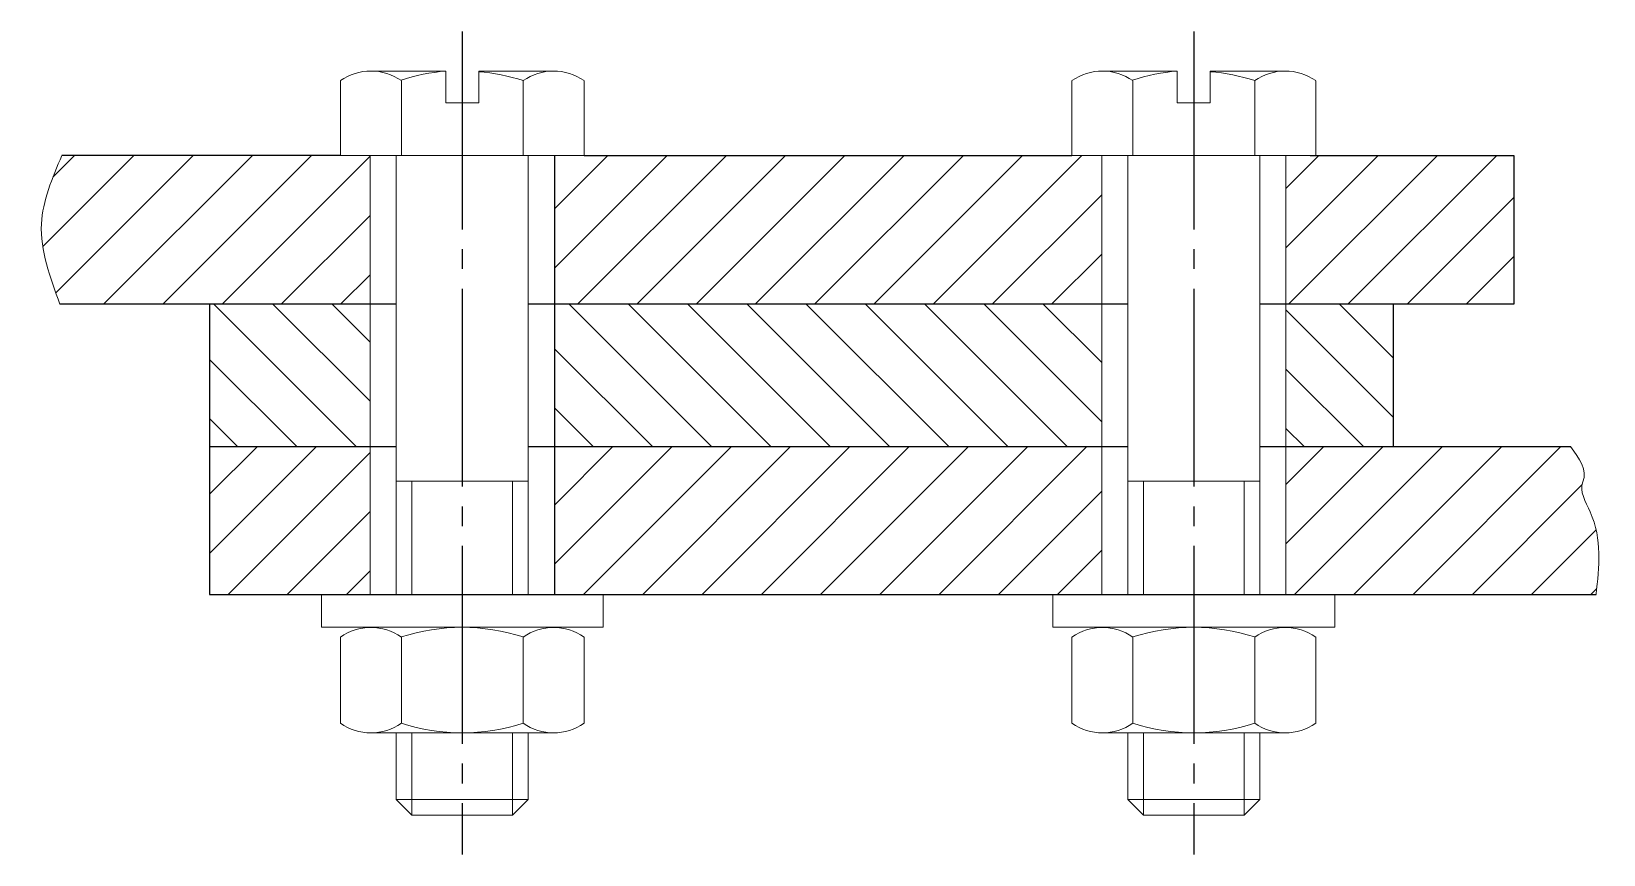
# Model space of a CAD drawing. Header units: millimetres. Extents: x -84 to 35, y -35 to 28.
import ezdxf

# ---------------------------------------------------------------- set-up
doc = ezdxf.new("R2010")
doc.units = ezdxf.units.MM
doc.header["$LTSCALE"] = 0.5
doc.linetypes.add('CENTER', pattern=[50.8, 31.75, -6.35, 6.35, -6.35])
doc.linetypes.add('EB_DASHDOT', pattern=[39, 30, -3, 3, -3])
for name, color, linetype in [('波浪线', 4, 'Continuous'), ('点画线', 1, 'CENTER'), ('细实线', 5, 'Continuous')]:
    doc.layers.add(name, color=color, linetype=linetype)

msp = doc.modelspace()

# ---------------------------------------------------------------- hatches: boundary and pattern name
at = {"layer": '细实线', "lineweight": 0}
h = msp.add_hatch(dxfattribs=at)
h.set_pattern_fill('ANSI31', color=256, style=0)
h.paths.add_polyline_path([(28.62, 18.33), (13.18, 18.33), (11.34, 18.33), (11.34, 7.05), (28.62, 7.05)])
h.paths.add_polyline_path([(-2.62, 18.33), (-4.88, 18.33), (-41.84, 18.33), (-44.09, 18.33), (-44.09, 7.05), (-2.62, 7.05)])
edge = h.paths.add_edge_path()
edge.add_line((-58.06, 18.33), (-60.31, 18.33))
edge.add_line((-60.31, 18.33), (-81.42, 18.33))
edge.add_spline(control_points=[(-81.42, 18.33), (-82.15, 16.61), (-83.72, 12.9), (-82.31, 9.09), (-81.56, 7.05)], knot_values=[0, 0, 0, 0, 5.417813, 11.671208, 11.671208, 11.671208, 11.671208], degree=3, periodic=0)
edge.add_line((-81.56, 7.05), (-58.06, 7.05))
edge.add_line((-58.06, 7.05), (-58.06, 18.33))
h = msp.add_hatch(dxfattribs=at)
h.set_pattern_fill('ANSI31', color=256, angle=90, style=0)
h.paths.add_polyline_path([(19.49, 7.05), (11.34, 7.05), (11.34, -3.74), (19.49, -3.74)])
h.paths.add_polyline_path([(-2.62, 7.05), (-44.09, 7.05), (-44.09, -3.74), (-2.62, -3.74)])
h.paths.add_polyline_path([(-58.06, 7.05), (-70.22, 7.05), (-70.22, -0.97), (-70.22, -3.74), (-58.06, -3.74)])
h = msp.add_hatch(dxfattribs=at)
h.set_pattern_fill('ANSI31', color=256, style=0)
edge = h.paths.add_edge_path()
edge.add_spline(control_points=[(34.84, -14.94), (35.08, -12.86), (35.41, -10), (33.54, -7.13), (34.21, -5.54), (33.56, -4.64), (32.9, -3.74)], knot_values=[0, 0, 0, 0, 6.270221, 8.604965, 8.625782, 11.450999, 11.450999, 11.450999, 11.450999], degree=3, periodic=0)
edge.add_line((32.9, -3.74), (11.34, -3.74))
edge.add_line((11.34, -3.74), (11.34, -14.94))
edge.add_line((11.34, -14.94), (34.84, -14.94))
h.paths.add_polyline_path([(-2.62, -3.74), (-44.09, -3.74), (-44.09, -14.94), (-2.62, -14.94)])
h.paths.add_polyline_path([(-58.06, -3.74), (-70.22, -3.74), (-70.22, -14.94), (-58.06, -14.94)])

# ---------------------------------------------------------------- linework, layer by layer
at = {"lineweight": 0}
for p, q in [((-60.31, 24), (-60.31, 18.33)), ((-52.33, 24.73), (-58, 24.73)), ((-55.69, 24), (-55.69, 18.33)), ((-52.33, 24.73), (-52.33, 22.33)), ((-49.83, 24.73), (-49.83, 22.33)), ((-44.15, 24.73), (-49.83, 24.73)), ((-46.46, 24), (-46.46, 18.33)), ((-41.84, 24), (-41.84, 18.33)), ((-4.88, 24), (-4.88, 18.33)), ((3.11, 24.73), (-2.57, 24.73)), ((-0.26, 24), (-0.26, 18.33)), ((3.11, 24.73), (3.11, 22.33)), ((5.61, 24.73), (5.61, 22.33)), ((11.29, 24.73), (5.61, 24.73)), ((8.98, 24), (8.98, 18.33)), ((13.6, 24), (13.6, 18.33)), ((-49.83, 22.33), (-52.33, 22.33)), ((5.61, 22.33), (3.11, 22.33)), ((-41.84, 18.33), (-60.31, 18.33)), ((-58.06, 18.33), (-58.06, -14.94)), ((-46.08, 18.33), (-56.08, 18.33)), ((-56.08, 18.33), (-56.08, -14.94)), ((-46.08, 18.33), (-46.08, -14.94)), ((13.6, 18.33), (-4.88, 18.33)), ((-2.62, 18.33), (-2.62, -14.94)), ((9.36, 18.33), (-0.64, 18.33)), ((-0.64, 18.33), (-0.64, -14.94)), ((9.36, 18.33), (9.36, -14.94)), ((11.34, 18.33), (11.34, -14.94)), ((-46.08, -6.35), (-56.08, -6.35)), ((9.36, -6.35), (-0.64, -6.35)), ((-66.08, -14.94), (-36.08, -14.94)), ((-61.75, -14.94), (-61.75, -17.44)), ((-40.4, -14.94), (-40.4, -17.44)), ((-40.4, -14.94), (-40.4, -17.44)), ((-6.32, -14.94), (-6.32, -17.44)), ((15.04, -14.94), (15.04, -17.44)), ((15.04, -14.94), (15.04, -17.44)), ((-40.4, -17.44), (-61.75, -17.44)), ((-58, -17.44), (-44.15, -17.44)), ((15.04, -17.44), (-6.32, -17.44)), ((-2.57, -17.44), (11.29, -17.44)), ((-60.31, -18.17), (-60.31, -24.72)), ((-55.69, -24.72), (-55.69, -18.17)), ((-46.46, -24.72), (-46.46, -18.17)), ((-41.84, -18.17), (-41.84, -24.72)), ((-4.88, -18.17), (-4.88, -24.72)), ((-0.26, -24.72), (-0.26, -18.17)), ((8.98, -24.72), (8.98, -18.17)), ((13.6, -18.17), (13.6, -24.72)), ((-58, -25.44), (-44.15, -25.44)), ((-56.08, -25.44), (-56.08, -30.48)), ((-46.08, -25.44), (-46.08, -30.48)), ((-2.57, -25.44), (11.29, -25.44)), ((-0.64, -25.44), (-0.64, -30.48)), ((9.36, -25.44), (9.36, -30.48)), ((-46.08, -30.48), (-56.08, -30.48)), ((-56.08, -30.48), (-54.89, -31.67)), ((-47.26, -31.67), (-46.08, -30.48)), ((9.36, -30.48), (-0.64, -30.48)), ((-0.64, -30.48), (0.54, -31.67)), ((8.17, -31.67), (9.36, -30.48)), ((-47.26, -31.67), (-54.89, -31.67)), ((8.17, -31.67), (0.54, -31.67))]:
    msp.add_line(p, q, dxfattribs=at)
for p, q in [((-60.31, 18.33), (-81.42, 18.33)), ((-44.09, 18.33), (-44.09, -14.94)), ((-41.84, 18.33), (-4.88, 18.33)), ((13.18, 18.33), (28.62, 18.33)), ((28.62, 18.33), (28.62, 7.05)), ((-56.08, 7.05), (-81.56, 7.05)), ((-70.22, 7.05), (-70.22, -0.97)), ((-0.64, 7.05), (-46.08, 7.05)), ((28.62, 7.05), (9.36, 7.05)), ((19.49, -3.74), (19.49, 7.05)), ((-70.22, -0.97), (-70.22, -14.94)), ((-70.22, -3.74), (-56.08, -3.74)), ((-46.08, -3.74), (-0.64, -3.74)), ((9.36, -3.74), (32.9, -3.74)), ((-70.22, -14.94), (34.84, -14.94))]:
    msp.add_line(p, q)
for centre, radius, start, end in [((-58, 20.71), 4.02, 54.97, 125.03), ((-51.08, 9.73), 15.05, 94.7636, 107.9339), ((-51.08, 9.73), 15, 72.0661, 85.2364), ((-44.15, 20.71), 4.02, 54.97, 125.03), ((-2.57, 20.71), 4.02, 54.97, 125.03), ((4.36, 9.73), 15.05, 94.7636, 107.9339), ((4.36, 9.73), 15, 72.0661, 85.2364), ((11.29, 20.71), 4.02, 54.97, 125.03), ((-58, -21.47), 4.02, 54.97, 125.03), ((-51.08, -32.44), 15, 72.0661, 107.9339), ((-44.15, -21.47), 4.02, 54.97, 125.03), ((-2.57, -21.47), 4.02, 54.97, 125.03), ((4.36, -32.44), 15, 72.0661, 107.9339), ((11.29, -21.47), 4.02, 54.97, 125.03), ((-58, -21.42), 4.02, 234.97, 305.03), ((-51.08, -10.44), 15, 252.0661, 287.9339), ((-44.15, -21.42), 4.02, 234.97, 305.03), ((-2.57, -21.42), 4.02, 234.97, 305.03), ((4.36, -10.44), 15, 252.0661, 287.9339), ((11.29, -21.42), 4.02, 234.97, 305.03)]:
    msp.add_arc(centre, radius, start, end, dxfattribs=at)
at = {"layer": '波浪线', "lineweight": 0}
for points, knots in [([(-81.42, 18.33), (-82.15, 16.61), (-83.72, 12.9), (-82.31, 9.09), (-81.56, 7.05)], [0, 0, 0, 0, 5.417813, 11.671208, 11.671208, 11.671208, 11.671208]), ([(34.84, -14.94), (35.08, -12.86), (35.41, -10), (33.54, -7.13), (34.21, -5.54), (33.56, -4.64), (32.9, -3.74)], [0, 0, 0, 0, 6.270221, 8.604965, 8.625782, 11.450999, 11.450999, 11.450999, 11.450999])]:
    msp.add_open_spline(points, degree=3, knots=knots, dxfattribs=at)
at = {"layer": '点画线', "linetype": 'EB_DASHDOT', "lineweight": 25}
for p, q in [((-51.08, 27.73), (-51.08, -34.67)), ((4.36, 27.73), (4.36, -34.67))]:
    msp.add_line(p, q, dxfattribs=at)
at = {"layer": '细实线', "lineweight": 0}
for p, q in [((-54.89, -6.35), (-54.89, -14.94)), ((-47.26, -6.35), (-47.26, -14.94)), ((0.54, -6.35), (0.54, -14.94)), ((8.17, -6.35), (8.17, -14.94)), ((-54.89, -25.44), (-54.89, -31.67)), ((-47.26, -25.44), (-47.26, -31.67)), ((0.54, -25.44), (0.54, -31.67)), ((8.17, -25.44), (8.17, -31.67))]:
    msp.add_line(p, q, dxfattribs=at)

doc.saveas('drawing.dxf')
